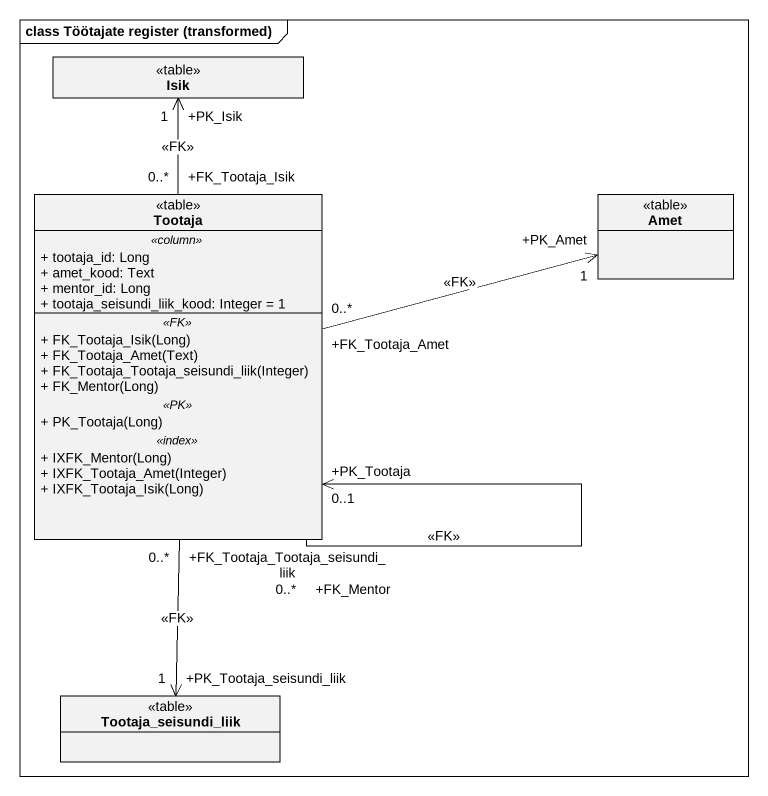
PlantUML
@startuml
mainframe class Töötajate register (transformed)
hide circle
hide empty members
skinparam classAttributeIconSize 0
class Isik <<table>>
class Tootaja <<table>> {
  .. <<column>> ..
  + tootaja_id: Long
  + amet_kood: Text
  + mentor_id: Long
  + tootaja_seisundi_liik_kood: Integer = 1
  .. <<FK>> ..
  + FK_Tootaja_Isik(Long)
  + FK_Tootaja_Amet(Text)
  + FK_Tootaja_Tootaja_seisundi_liik(Integer)
  + FK_Mentor(Long)
  .. <<PK>> ..
  + PK_Tootaja(Long)
  .. <<index>> ..
  + IXFK_Mentor(Long)
  + IXFK_Tootaja_Amet(Integer)
  + IXFK_Tootaja_Isik(Long)
}
class Amet <<table>>
class Tootaja_seisundi_liik <<table>>
Tootaja "+FK_Tootaja_Isik\n0..*" -up-> "+PK_Isik\n1" Isik : <<FK>>
Tootaja "+FK_Mentor\n0..*" --> "+PK_Tootaja\n0..1" Tootaja : <<FK>>
Tootaja "+FK_Tootaja_Amet\n0..*" -right-> "+PK_Amet\n1" Amet : <<FK>>
Tootaja "+FK_Tootaja_Tootaja_seisundi_liik\n0..*" --> "+PK_Tootaja_seisundi_liik\n1" Tootaja_seisundi_liik : <<FK>>
@enduml
